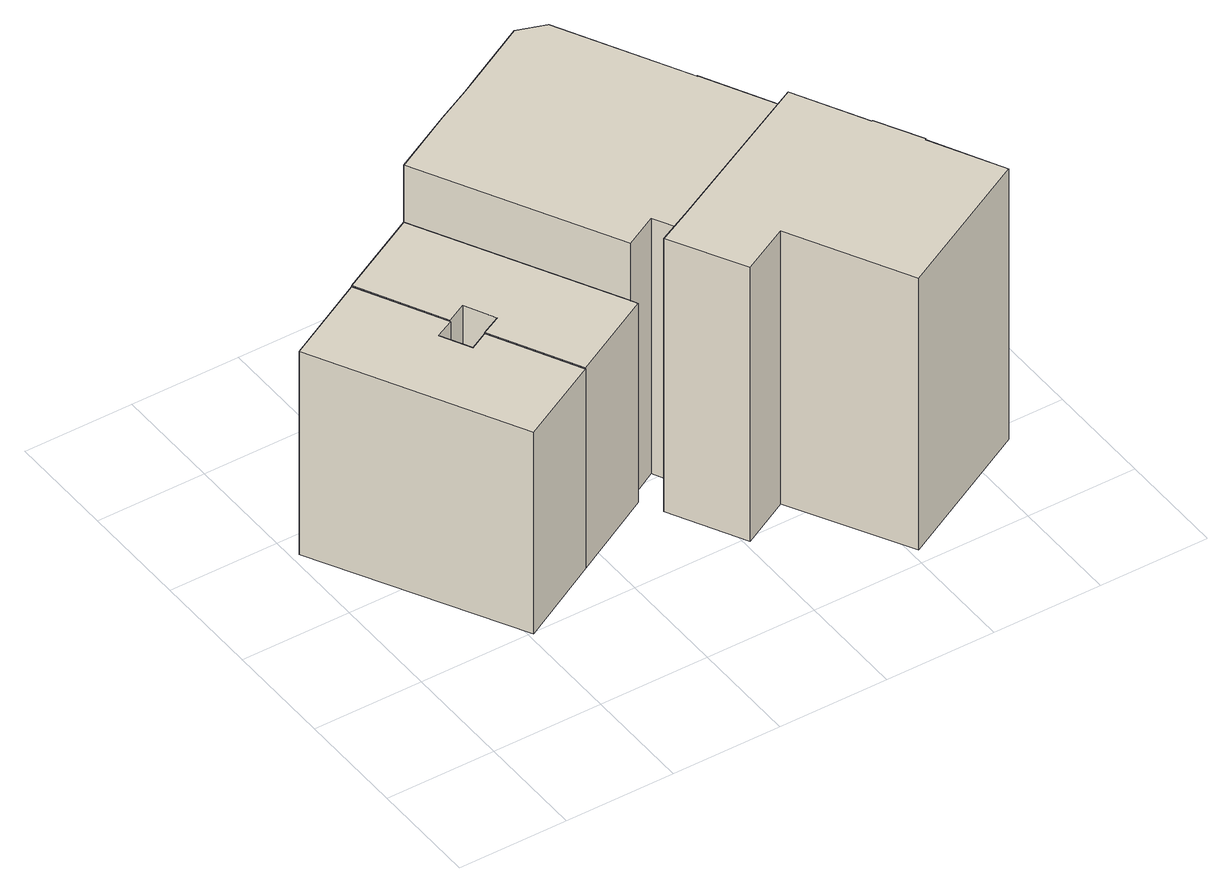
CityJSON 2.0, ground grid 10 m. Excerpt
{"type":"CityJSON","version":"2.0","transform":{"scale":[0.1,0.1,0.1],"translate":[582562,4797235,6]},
"CityObjects":{
"building1":{"type":"Building","attributes":{"name":"3425"},"children":["building1-1"],"geometry":[{"type":"MultiSurface","lod":"1","boundaries":[[[0,1,2,3]],[[1,4,5,2]],[[4,6,7,5]],[[6,8,9,7]],[[8,10,11,9]],[[10,12,13,11]],[[12,14,15,13]],[[14,16,17,15]],[[16,0,3,17]],[[16,14,12,10,8,6,4,1,0]]]}]},
"building1-1":{"type":"BuildingPart","attributes":{"name":"3425_P","measuredHeight":20.41},"parents":["building1"],"geometry":[{"type":"MultiSurface","lod":"2","boundaries":[[[0,1,2,3]],[[1,4,5,2]],[[4,6,7,5]],[[6,8,9,7]],[[8,10,11,9]],[[10,12,13,11]],[[12,14,15,13]],[[14,16,17,15]],[[16,0,3,17]],[[16,14,12,10,8,6,4,1,0]]],"semantics":{"surfaces":[{"type":"WallSurface"},{"type":"RoofSurface"}],"values":[0,0,0,0,0,0,0,0,0,1]}}]},
"building2":{"type":"Building","attributes":{"name":"3424"},"children":["building2-1"],"geometry":[{"type":"MultiSurface","lod":"1","boundaries":[[[18,19,20,21]],[[19,22,23,20]],[[22,24,13,23]],[[24,25,11,13]],[[25,26,27,11]],[[26,28,29,27]],[[28,30,2,29]],[[30,31,3,2]],[[31,18,21,3]],[[31,30,28,26,25,24,22,19,18]]]}]},
"building2-1":{"type":"BuildingPart","attributes":{"name":"3424_P","measuredHeight":20.34},"parents":["building2"],"geometry":[{"type":"MultiSurface","lod":"2","boundaries":[[[18,19,20,21]],[[19,22,23,20]],[[22,24,13,23]],[[24,25,11,13]],[[25,26,27,11]],[[26,28,29,27]],[[28,30,2,29]],[[30,31,3,2]],[[31,18,21,3]],[[31,30,28,26,25,24,22,19,18]]],"semantics":{"surfaces":[{"type":"WallSurface"},{"type":"RoofSurface"}],"values":[0,0,0,0,0,0,0,0,0,1]}}]},
"building3":{"type":"Building","attributes":{"name":"3429"},"children":["building3-1"],"geometry":[{"type":"MultiSurface","lod":"1","boundaries":[[[32,33,34,35]],[[33,36,37,34]],[[36,38,20,37]],[[38,39,21,20]],[[39,40,41,21]],[[40,42,43,41]],[[42,44,45,43]],[[44,46,47,45]],[[46,48,49,47]],[[48,50,51,49]],[[50,52,53,51]],[[52,32,35,53]],[[52,50,48,46,44,42,40,39,38,36,33,32]]]}]},
"building3-1":{"type":"BuildingPart","attributes":{"name":"3429_P","measuredHeight":25.99},"parents":["building3"],"geometry":[{"type":"MultiSurface","lod":"2","boundaries":[[[32,33,34,35]],[[33,36,37,34]],[[36,38,20,37]],[[38,39,21,20]],[[39,40,41,21]],[[40,42,43,41]],[[42,44,45,43]],[[44,46,47,45]],[[46,48,49,47]],[[48,50,51,49]],[[50,52,53,51]],[[52,32,35,53]],[[52,50,48,46,44,42,40,39,38,36,33,32]]],"semantics":{"surfaces":[{"type":"WallSurface"},{"type":"RoofSurface"}],"values":[0,0,0,0,0,0,0,0,0,0,0,0,1]}}]},
"building4":{"type":"Building","attributes":{"name":"3444"},"children":["building4-1"],"geometry":[{"type":"MultiSurface","lod":"1","boundaries":[[[54,55,35,34]],[[55,56,57,35]],[[56,58,59,57]],[[58,60,61,59]],[[60,62,63,61]],[[62,64,65,63]],[[64,66,67,65]],[[66,68,69,67]],[[68,70,71,69]],[[70,72,73,71]],[[72,54,34,73]],[[72,70,68,66,64,62,60,58,56,55,54]]]}]},
"building4-1":{"type":"BuildingPart","attributes":{"name":"3444_P","measuredHeight":27.66},"parents":["building4"],"geometry":[{"type":"MultiSurface","lod":"2","boundaries":[[[54,55,35,34]],[[55,56,57,35]],[[56,58,59,57]],[[58,60,61,59]],[[60,62,63,61]],[[62,64,65,63]],[[64,66,67,65]],[[66,68,69,67]],[[68,70,71,69]],[[70,72,73,71]],[[72,54,34,73]],[[72,70,68,66,64,62,60,58,56,55,54]]],"semantics":{"surfaces":[{"type":"WallSurface"},{"type":"RoofSurface"}],"values":[0,0,0,0,0,0,0,0,0,0,0,1]}}]}
},
"vertices":[
[84,320,213],[124,243,213],[124,243,10],[84,320,8],[124,242,213],[124,242,10],[107,234,213],[107,234,10],[121,207,213],[121,207,10],[138,216,213],[138,216,10],[179,137,213],[179,137,10],[103,97,213],[103,97,8],[7,279,213],[7,279,6],
[160,360,214],[253,184,214],[253,184,11],[160,360,9],[256,178,214],[256,178,11],[179,137,214],[138,216,214],[156,225,214],[156,225,10],[142,252,214],[142,252,10],[124,243,214],[84,320,214],
[445,250,272],[297,174,272],[297,174,11],[445,250,12],[283,200,272],[283,200,12],[253,184,272],[160,360,272],[216,390,272],[216,390,10],[248,406,272],[248,406,11],[265,415,272],[265,415,12],[321,445,272],[321,445,13],[347,436,272],[347,436,13],[408,320,272],[408,320,12],[408,321,272],[408,321,12],
[297,174,288],[445,250,288],[479,185,288],[479,185,12],[480,185,288],[480,185,12],[502,144,288],[502,144,11],[501,143,288],[501,143,11],[535,78,288],[535,78,12],[404,9,288],[404,9,11],[347,116,288],[347,116,10],[303,93,288],[303,93,9],[267,159,288],[267,159,10]
]}
